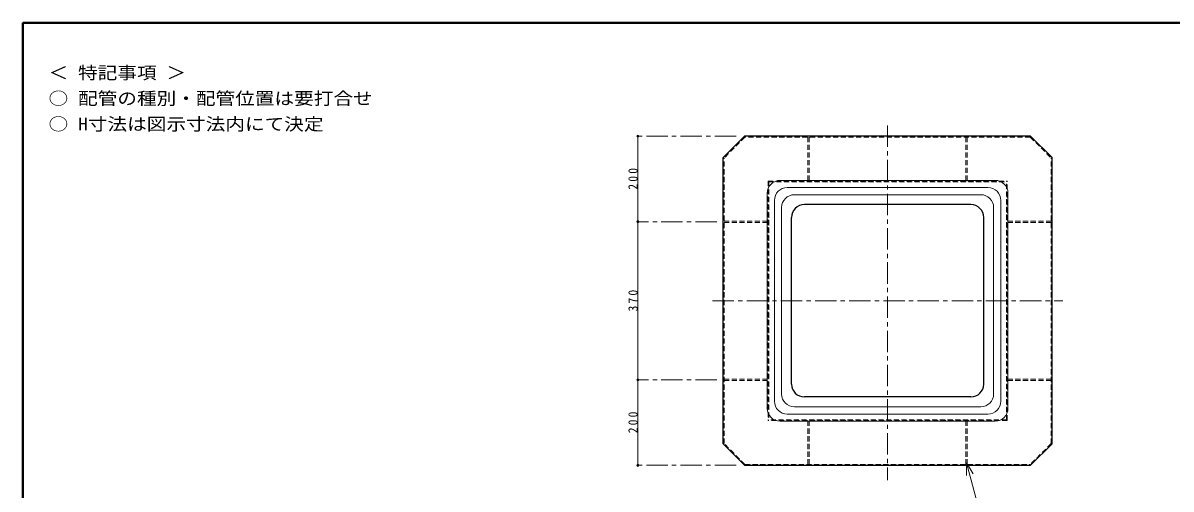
# Model space of a CAD drawing. Units: millimetres at full size, sheet at 1:10. Extents: x -2106 to 1944, y -1394 to 1416.
# Drawn here: x -2106 to 583, y 326 to 1416 of the extents above; entities that cross this region are included whole.
import ezdxf
from ezdxf.enums import TextEntityAlignment as Align

# ---------------------------------------------------------------- set-up
doc = ezdxf.new("R2010")
doc.units = ezdxf.units.MM
doc.header["$LTSCALE"] = 10
doc.header["$PDMODE"] = 32
doc.header["$PDSIZE"] = 5
doc.linetypes.add('CHAIN1', pattern=[8, 5, -1, 1, -1])
doc.linetypes.add('DASHED1', pattern=[1.8, 1.2, -0.6])
doc.layers.add('0-0_ﾚｲﾔ1', color=4, linetype='Continuous', lineweight=9)
doc.styles.add('ＭＳ ゴシック', font='')
doc.styles.get('ＭＳ ゴシック').set_extended_font_data('MS Gothic')

msp = doc.modelspace()

# ---------------------------------------------------------------- linework, layer by layer
at = {"layer": '0-0_ﾚｲﾔ1', "color": 1, "lineweight": 40}
for p in [(-2105.72, -1393.73), (1944.28, 1416.27)]:
    msp.add_line(p, (-2105.72, 1416.27), dxfattribs=at)
at = {"layer": '0-0_ﾚｲﾔ1', "linetype": 'CHAIN1'}
for p, q in [((-80.72, 1176.27), (-80.72, 346.27)), ((-435.72, 1151.27), (-665.72, 1151.27)), ((-480.72, 951.27), (-665.72, 951.27)), ((-490.72, 766.27), (329.28, 766.27)), ((-480.72, 581.27), (-665.72, 581.27)), ((-435.72, 381.27), (-665.72, 381.27))]:
    msp.add_line(p, q, dxfattribs=at)
at = {"layer": '0-0_ﾚｲﾔ1'}
for p, q in [((-665.72, 1151.27), (-665.72, 951.27)), ((171.07, 1048.06), (-332.51, 1048.06)), ((-362.51, 514.48), (-362.51, 1018.06)), ((137.49, 1014.48), (-298.93, 1014.48)), ((201.07, 514.48), (201.07, 1018.06)), ((-328.93, 548.06), (-328.93, 984.48)), ((167.49, 548.06), (167.49, 984.48)), ((-665.72, 951.27), (-665.72, 581.27)), ((-665.72, 581.27), (-665.72, 381.27)), ((137.49, 518.06), (-298.93, 518.06)), ((171.07, 484.48), (-332.51, 484.48))]:
    msp.add_line(p, q, dxfattribs=at)
at = {"layer": '0-0_ﾚｲﾔ1', "color": 5, "lineweight": 25}
for p, q in [((-415.72, 1151.27), (-465.72, 1101.27)), ((254.28, 1151.27), (-415.72, 1151.27)), ((254.28, 1151.27), (304.28, 1101.27)), ((-465.72, 431.27), (-465.72, 1101.27)), ((304.28, 431.27), (304.28, 1101.27)), ((114.28, 991.27), (-275.72, 991.27)), ((-305.72, 571.27), (-305.72, 961.27)), ((144.28, 571.27), (144.28, 961.27)), ((114.28, 541.27), (-275.72, 541.27)), ((-415.72, 381.27), (-465.72, 431.27)), ((304.28, 431.27), (254.28, 381.27)), ((-415.72, 381.27), (254.28, 381.27))]:
    msp.add_line(p, q, dxfattribs=at)
at = {"layer": '0-0_ﾚｲﾔ1', "linetype": 'DASHED1'}
for p, q in [((-414.89, 1149.27), (-463.72, 1100.44)), ((253.45, 1149.27), (-414.89, 1149.27)), ((-267.32, 1149.27), (-267.32, 1046.27)), ((-264.12, 1149.27), (-264.12, 1046.27)), ((102.68, 1149.27), (102.68, 1046.27)), ((105.88, 1149.27), (105.88, 1046.27)), ((253.45, 1149.27), (302.28, 1100.44)), ((-463.72, 432.1), (-463.72, 1100.44)), ((302.28, 432.1), (302.28, 1100.44)), ((-360.72, 1046.27), (-360.72, 486.27)), ((-360.72, 1046.27), (199.28, 1046.27)), ((-359.12, 1044.67), (-359.12, 487.87)), ((-359.12, 1044.67), (197.68, 1044.67)), ((197.68, 487.87), (197.68, 1044.67)), ((199.28, 486.27), (199.28, 1046.27)), ((-463.72, 952.87), (-360.72, 952.87)), ((-463.72, 949.67), (-360.72, 949.67)), ((302.28, 952.87), (199.28, 952.87)), ((302.28, 949.67), (199.28, 949.67)), ((-463.72, 582.87), (-360.72, 582.87)), ((-463.72, 579.67), (-360.72, 579.67)), ((302.28, 582.87), (199.28, 582.87)), ((302.28, 579.67), (199.28, 579.67)), ((199.28, 486.27), (-360.72, 486.27)), ((197.68, 487.87), (-359.12, 487.87)), ((-267.32, 383.27), (-267.32, 486.27)), ((-264.12, 383.27), (-264.12, 486.27)), ((102.68, 383.27), (102.68, 486.27)), ((105.88, 383.27), (105.88, 486.27)), ((-414.89, 383.27), (-463.72, 432.1)), ((302.28, 432.1), (253.45, 383.27)), ((-414.89, 383.27), (253.45, 383.27))]:
    msp.add_line(p, q, dxfattribs=at)
at = {"layer": '0-0_ﾚｲﾔ1', "color": 3, "lineweight": 18}
for p, q in [((154.28, 1031.27), (-315.72, 1031.27)), ((-345.72, 531.27), (-345.72, 1001.27)), ((184.28, 531.27), (184.28, 1001.27)), ((154.28, 501.27), (-315.72, 501.27))]:
    msp.add_line(p, q, dxfattribs=at)
at = {"layer": '0-0_ﾚｲﾔ1', "color": 7, "lineweight": 18}
for q in [(119.25, 361.35), (104.25, 357.33)]:
    msp.add_line((104.25, 387.33), q, dxfattribs=at)
msp.add_lwpolyline([(104.25, 387.33), (132.43, 282.16), (166.19, 282.16)], dxfattribs=at)
at = {"layer": '0-0_ﾚｲﾔ1'}
for centre, start, end in [((-332.51, 1018.06), 90, 180), ((171.07, 1018.06), 0, 90), ((-298.93, 984.48), 90, 180), ((137.49, 984.48), 0, 90), ((-298.93, 548.06), 180, 270), ((137.49, 548.06), 270, 0), ((-332.51, 514.48), 180, 270), ((171.07, 514.48), 270, 0)]:
    msp.add_arc(centre, 30, start, end, dxfattribs=at)
at = {"layer": '0-0_ﾚｲﾔ1', "color": 3, "lineweight": 18}
for centre, start, end in [((-315.72, 1001.27), 90, 180), ((154.28, 1001.27), 0, 90), ((-315.72, 531.27), 180, 270), ((154.28, 531.27), 270, 0)]:
    msp.add_arc(centre, 30, start, end, dxfattribs=at)
at = {"layer": '0-0_ﾚｲﾔ1', "color": 5, "lineweight": 25}
for centre, start, end in [((-275.72, 961.27), 90, 180), ((114.28, 961.27), 0, 90), ((-275.72, 571.27), 180, 270), ((114.28, 571.27), 270, 0)]:
    msp.add_arc(centre, 30, start, end, dxfattribs=at)
at = {"layer": '0-0_ﾚｲﾔ1'}
for p in [(-665.72, 1151.27), (-665.72, 951.27), (-665.72, 581.27), (-665.72, 381.27)]:
    msp.add_point(p, dxfattribs=at)

# ---------------------------------------------------------------- texts
at = {"layer": '0-0_ﾚｲﾔ1', "color": 7, "style": 'ＭＳ ゴシック', "width": 1.15}
for s, p in [('＜ 特記事項 ＞', (-2045.72, 1276.27)), ('○ 配管の種別・配管位置は要打合せ', (-2045.72, 1216.27)), ('○ H寸法は図示寸法内にて決定', (-2045.72, 1156.27))]:
    msp.add_text(s, height=29.33, dxfattribs=at).set_placement(p, align=Align.BOTTOM_LEFT)
at = {"layer": '0-0_ﾚｲﾔ1', "color": 7, "char_height": 21.99, "attachment_point": 7, "rotation": 90, "style": 'ＭＳ ゴシック'}
for s, insert in [('\\T1.38;\\W0.9;200', (-665.72, 1026.27)), ('\\T1.38;\\W0.9;370', (-665.72, 741.27)), ('\\T1.38;\\W0.9;200', (-665.72, 456.27))]:
    msp.add_mtext(s, dxfattribs=dict(at, insert=insert))

doc.saveas('drawing.dxf')
